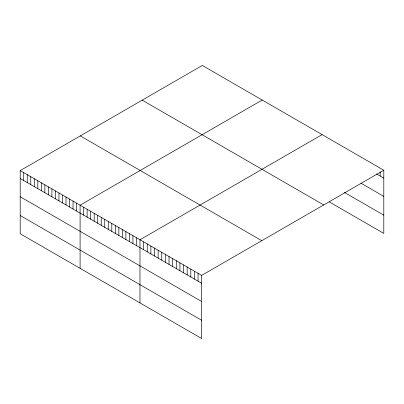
<?xml version="1.0" encoding="UTF-8"?>
<svg xmlns="http://www.w3.org/2000/svg" width="404" height="404" viewBox="0 0 404 404"><rect width="100%" height="100%" fill="white"/><g stroke="black" fill="none" stroke-linecap="round" stroke-linejoin="round"><path stroke-width="0.61" d="M383.8 170.246L201.692 275.382L201.692 338.542L20.2 233.754L20.2 170.599L202.308 65.458L383.8 170.246L383.8 233.401L329.351 201.965M262.201 100.04L80.093 205.176L80.093 268.337M322.094 134.618L139.986 239.759L139.986 302.914M376.538 173.947L383.8 178.139M360.984 183.199L383.8 196.374M344.39 192.41L383.8 215.165M142.213 100.157L323.705 204.939M80.295 135.906L261.787 240.688M20.2 170.599L201.692 275.382M20.2 178.492L201.692 283.275M20.2 196.728L201.692 301.515M20.2 215.519L201.692 320.301M380.169 171.791L380.169 176.043M198.061 273.286L198.061 281.179M194.435 271.19L194.435 279.083M190.804 269.094L190.804 276.987M187.173 266.999L187.173 274.892M183.542 264.903L183.542 272.796M179.911 262.807L179.911 270.7M176.285 260.711L176.285 268.604M172.654 258.616L172.654 266.509M169.023 256.52L169.023 264.413M165.393 254.424L165.393 262.317M161.767 252.328L161.767 260.221M158.136 250.233L158.136 258.126M154.505 248.137L154.505 256.03M150.874 246.041L150.874 253.934M147.243 243.95L147.243 251.838M143.617 241.855L143.617 249.743M136.461 237.724L136.461 245.617M132.941 235.689L132.941 243.582M129.416 233.653L129.416 241.547M125.891 231.618L125.891 239.511M122.372 229.588L122.372 237.481M118.847 227.553L118.847 235.446M115.322 225.518L115.322 233.411M111.802 223.483L111.802 231.376M108.277 221.453L108.277 229.341M104.752 219.417L104.752 227.311M101.232 217.382L101.232 225.275M97.707 215.347L97.707 223.24M94.183 213.312L94.183 221.205M90.663 211.282L90.663 219.175M87.138 209.247L87.138 217.14M83.618 207.212L83.618 215.105M76.568 203.141L76.568 211.034M73.048 201.111L73.048 209.004M69.523 199.076L69.523 206.969M65.998 197.041L65.998 204.934M62.479 195.006L62.479 202.899M58.954 192.976L58.954 200.869M55.429 190.941L55.429 198.834M51.909 188.905L51.909 196.798M48.384 186.87L48.384 194.763M44.859 184.835L44.859 192.728M41.339 182.805L41.339 190.698M37.814 180.77L37.814 188.663M34.295 178.735L34.295 186.628M30.77 176.7L30.77 184.593M27.245 174.669L27.245 182.563M23.725 172.634L23.725 180.527"/></g></svg>
